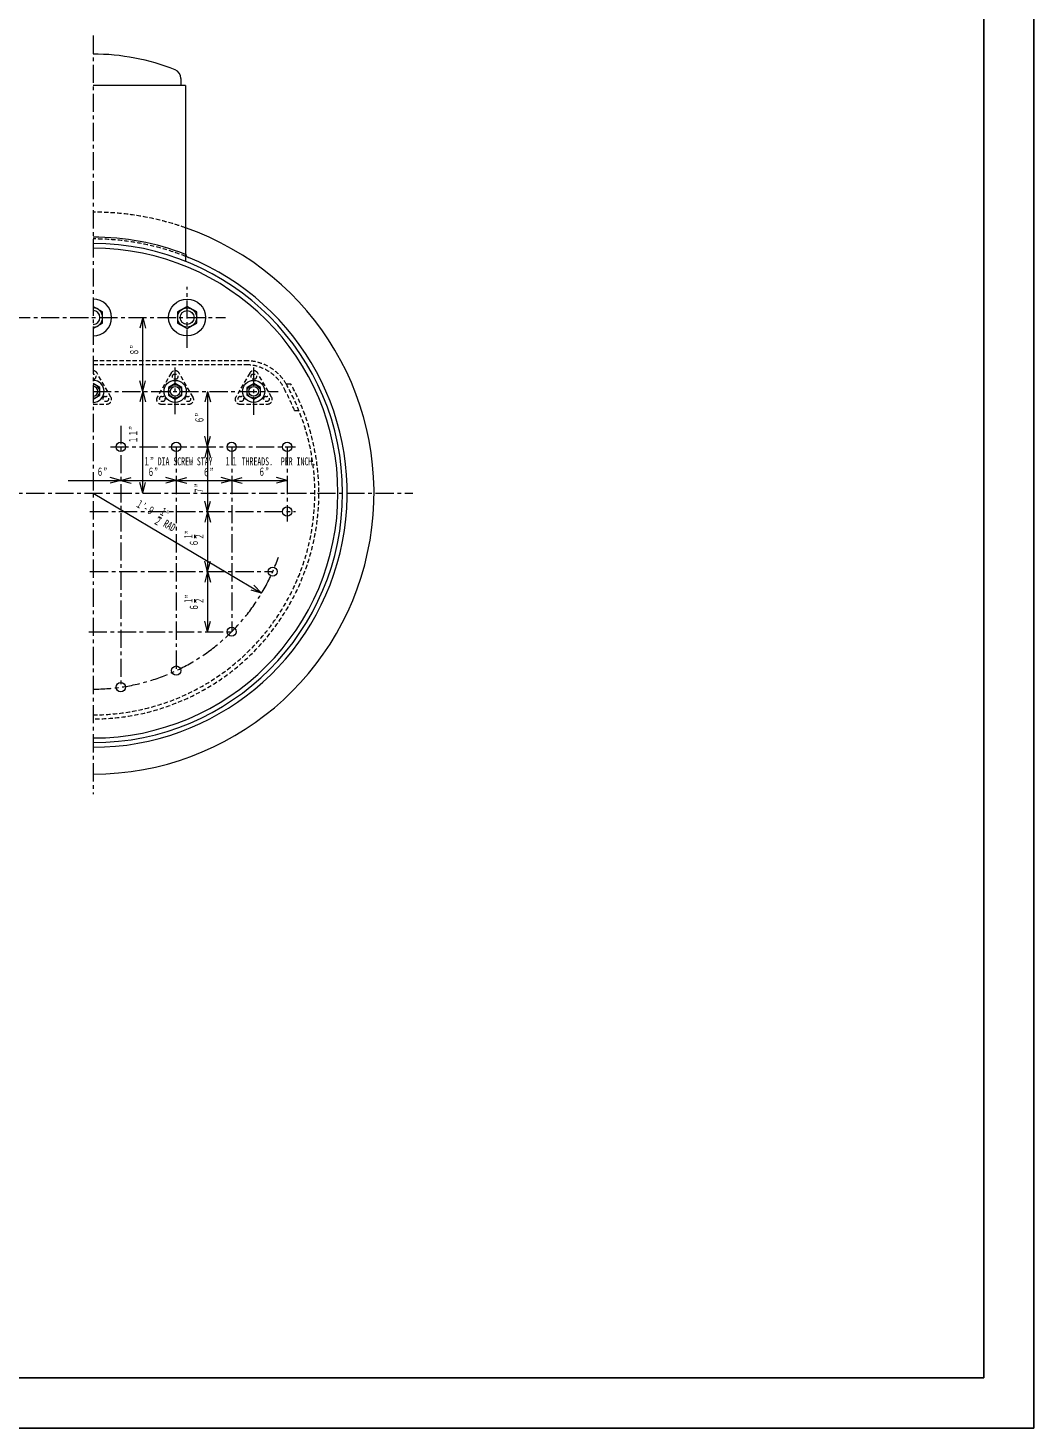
# Model space of a CAD drawing. Units: millimetres, scale not verified. Extents: x -4102 to 4102, y -2901 to 2901.
# Drawn here: x 1337 to 4102, y -2901 to 946 of the extents above; entities that cross this region are included whole.
import ezdxf
from ezdxf.enums import TextEntityAlignment as Align

# ---------------------------------------------------------------- set-up
doc = ezdxf.new("R2010")
doc.units = ezdxf.units.MM
doc.header["$LTSCALE"] = 10
doc.linetypes.add('CHAIN1', pattern=[8, 5, -1, 1, -1])
doc.linetypes.add('DASHED1', pattern=[1.8, 1.2, -0.6])
for name, color, linetype, lineweight in [('0-0_0', 3, 'Continuous', 18), ('0-1_芯', 4, 'CHAIN1', 18), ('0-2_寸法', 2, 'Continuous', 18)]:
    doc.layers.add(name, color=color, linetype=linetype, lineweight=lineweight)
doc.styles.add('ＭＳ ゴシック', font='')
doc.styles.get('ＭＳ ゴシック').set_extended_font_data('MS Gothic')

msp = doc.modelspace()

# ---------------------------------------------------------------- linework, layer by layer
at = {"layer": '0-0_0', "lineweight": 25}
for p, q in [((4102.05, 2901.45), (4102.05, -2901.45)), ((3963.98, 2763.45), (3963.98, -2763.45)), ((-3964.05, -2763.45), (3963.98, -2763.45)), ((-4102.05, -2901.45), (4102.05, -2901.45))]:
    msp.add_line(p, q, dxfattribs=at)
at = {"layer": '0-0_0'}
for p, q in [((1770.05, 788.09), (1757.35, 788.09)), ((1770.05, 788.09), (1770.05, 327.39)), ((1770.05, 327.39), (1770.05, 305.12))]:
    msp.add_line(p, q, dxfattribs=at)
at = {"layer": '0-0_0', "color": 1, "linetype": 'DASHED1'}
for p, q in [((1942.76, 31.62), (1516.05, 31.62)), ((1942.76, 20.51), (1516.05, 20.51)), ((1516.05, -5.52), (1518.05, -5.52)), ((1516.05, -18.22), (1518.05, -18.22)), ((1565.29, -68.24), (1527.04, -2)), ((1730.64, -2), (1692.4, -68.24)), ((1739.64, -5.52), (1743.64, -5.52)), ((1739.64, -18.22), (1743.64, -18.22)), ((1790.89, -68.24), (1752.64, -2)), ((1946.54, -2), (1908.3, -68.24)), ((1955.54, -5.52), (1959.54, -5.52)), ((1955.54, -18.22), (1959.54, -18.22)), ((2006.79, -68.24), (1968.54, -2)), ((2059.96, -32.84), (2047.24, -32.84)), ((1549.24, -66.48), (1553.24, -66.48)), ((1704.45, -66.48), (1708.45, -66.48)), ((1774.84, -66.48), (1778.84, -66.48)), ((1920.35, -66.48), (1924.35, -66.48)), ((1990.74, -66.48), (1994.74, -66.48)), ((1516.05, -87.29), (1554.29, -87.29)), ((1549.24, -79.18), (1553.24, -79.18)), ((1703.4, -87.29), (1779.89, -87.29)), ((1704.45, -79.18), (1708.45, -79.18)), ((1774.84, -79.18), (1778.84, -79.18)), ((1919.3, -87.29), (1995.79, -87.29)), ((1920.35, -79.18), (1924.35, -79.18)), ((1990.74, -79.18), (1994.74, -79.18)), ((2069.74, -104.72), (2081.73, -104.72))]:
    msp.add_line(p, q, dxfattribs=at)
at = {"layer": '0-0_0', "color": 2}
for p, q in [((1695.95, -396.05), (1704.16, -400.79)), ((1795.83, -456), (1795.83, -446.52)), ((1795.83, -632.72), (1795.83, -623.24))]:
    msp.add_line(p, q, dxfattribs=at)
at = {"layer": '0-0_0'}
msp.add_lwpolyline([(1757.35, 807.83), (1757.35, 788.09), (1516.05, 788.09)], dxfattribs=at)
for centre in [(1592.25, -204.91), (1744.65, -204.91), (1897.05, -204.91), (2049.45, -204.91), (2049.45, -382.71), (2009.72, -547.81), (1897.05, -712.91), (1744.65, -819.83), (1592.25, -865.31)]:
    msp.add_circle(centre, 12.7, dxfattribs=at)
for centre, radius, start, end in [((1516.05, 264.99), 609.6, 68.31119, 90), ((1731.95, 807.83), 25.4, 0, 68.31119), ((1516.05, -331.91), 772.16, 270, 70.758), ((1516.05, -331.91), 703.58, 68.83771, 90), ((1516.05, -331.91), 685.8, 270, 90), ((1516.05, -331.91), 673.1, 270, 90), ((1516.05, -331.91), 698.5, 270, 67.97569), ((1782.75, 327.39), 12.7, 180, 247.97569)]:
    msp.add_arc(centre, radius, start, end, dxfattribs=at)
at = {"layer": '0-0_0', "color": 1, "linetype": 'DASHED1'}
for centre, radius, start, end in [((1516.05, -331.91), 772.16, 70.8322, 90), ((1516.05, -331.91), 698.5, 68.67631, 90), ((1516.05, -8.35), 12.7, 30, 90), ((1741.64, -8.35), 12.7, 30, 150), ((1935.82, -97.73), 118.44, 22.524, 86.64022), ((1936.61, -95.22), 127.01, 29.415, 87.07865), ((1957.54, -8.35), 12.7, 30, 150), ((1516.05, -331.91), 609.6, 270, 29.38043), ((1518.05, -11.87), 6.35, 270, 90), ((1516.05, -331.91), 620.71, 270.56466, 28.80453), ((1739.64, -11.87), 6.35, 90, 270), ((1743.64, -11.87), 6.35, 270, 90), ((1955.54, -11.87), 6.35, 90, 270), ((1959.54, -11.87), 6.35, 270, 90), ((1549.24, -72.83), 6.35, 90, 270), ((1553.24, -72.83), 6.35, 270, 90), ((1554.29, -74.59), 12.7, 270, 30), ((1703.4, -74.59), 12.7, 150, 270), ((1704.45, -72.83), 6.35, 90, 270), ((1708.45, -72.83), 6.35, 270, 90), ((1774.84, -72.83), 6.35, 90, 270), ((1778.84, -72.83), 6.35, 270, 90), ((1779.89, -74.59), 12.7, 270, 30), ((1919.3, -74.59), 12.7, 150, 270), ((1920.35, -72.83), 6.35, 90, 270), ((1924.35, -72.83), 6.35, 270, 90), ((1990.74, -72.83), 6.35, 90, 270), ((1994.74, -72.83), 6.35, 270, 90), ((1995.79, -74.59), 12.7, 270, 30), ((1516.05, -331.91), 598.49, 22.30929, 27.84656)]:
    msp.add_arc(centre, radius, start, end, dxfattribs=at)
at = {"layer": '0-1_芯'}
for p, q in [((1516.05, 925.53), (1516.05, -1159.77)), ((1774.45, 67.63), (1774.45, 235.11)), ((-706.91, 150.69), (1880.34, 150.69)), ((1741.64, -114.79), (1741.64, 13.5)), ((1957.54, -117.08), (1957.54, 22.09)), ((1516.05, -52.51), (1880.34, -52.51)), ((1516.05, -52.51), (2024.82, -52.51)), ((1592.25, -147.36), (1592.25, -865.31)), ((1563.88, -204.91), (2072.32, -204.91)), ((1744.65, -204.91), (1744.65, -819.83)), ((1897.05, -204.91), (1897.05, -712.91)), ((2049.45, -204.91), (2049.45, -409.67)), ((-2667.55, -331.91), (2394.65, -331.91)), ((1507.34, -382.71), (2072.32, -382.71)), ((1507.5, -547.81), (2009.72, -547.81)), ((1504.07, -712.91), (1897.05, -712.91))]:
    msp.add_line(p, q, dxfattribs=at)
msp.add_arc((1516.05, -331.91), 538.82, 270, 340.96811, dxfattribs=at)
at = {"layer": '0-2_寸法', "color": 3}
msp.add_line((1542.44, 165.93), (1516.05, 181.17), dxfattribs=at)
at = {"layer": '0-2_寸法'}
for p, q in [((1652.44, 150.69), (1644.67, 121.71)), ((1652.44, 150.69), (1660.2, 121.71)), ((1652.44, -52.51), (1652.44, 150.69)), ((1653.25, 150.69), (1654.98, 150.69)), ((1652.44, -52.51), (1660.2, -23.53)), ((1652.44, -52.51), (1644.67, -81.49)), ((1652.44, -52.51), (1660.2, -81.49)), ((1830.85, -52.51), (1823.08, -81.49)), ((1830.85, -52.51), (1830.85, -207.62)), ((1830.85, -52.51), (1838.61, -81.49)), ((1830.85, -204.91), (1823.08, -175.93)), ((1830.85, -204.91), (1838.61, -175.93)), ((1830.85, -204.91), (1823.08, -233.89)), ((1830.85, -204.91), (1838.61, -233.89)), ((1592.25, -296.9), (1563.27, -289.13)), ((1592.25, -296.9), (1621.22, -289.13)), ((1592.25, -296.9), (1621.22, -304.66)), ((1652.44, -331.91), (1644.67, -302.93)), ((1652.44, -331.91), (1660.2, -302.93)), ((1744.65, -296.9), (1715.67, -289.13)), ((1744.65, -296.9), (1773.62, -289.13)), ((1744.65, -296.9), (1773.62, -304.66)), ((1744.65, -296.9), (1900.28, -296.9)), ((1897.05, -296.9), (1868.07, -289.13)), ((1897.05, -296.9), (1868.07, -304.66)), ((1897.05, -296.9), (1926.02, -289.13)), ((1897.05, -296.9), (1926.02, -304.66)), ((2049.45, -296.9), (2020.47, -289.13)), ((1516.05, -331.91), (1979.03, -606.87)), ((1830.85, -382.71), (1823.08, -411.69)), ((1830.85, -382.71), (1838.61, -353.73)), ((1830.85, -382.71), (1838.61, -411.69)), ((1830.85, -547.81), (1838.61, -518.83)), ((1830.85, -547.81), (1823.08, -576.79)), ((1830.85, -547.81), (1838.61, -576.79)), ((1979.03, -606.87), (1950.15, -598.75)), ((1979.03, -606.87), (1958.08, -585.4)), ((1830.85, -712.91), (1838.61, -683.93))]:
    msp.add_line(p, q, dxfattribs=at)
at = {"layer": '0-2_寸法', "color": 3}
for points in [[(1516.05, 120.21), (1542.44, 135.45), (1542.44, 165.93)], [(1516.05, -73.85), (1534.52, -63.18), (1534.52, -41.84), (1516.05, -31.18)]]:
    msp.add_lwpolyline(points, dxfattribs=at)
for points in [[(1748.05, 165.93), (1748.05, 135.45), (1774.45, 120.21), (1800.85, 135.45), (1800.85, 165.93), (1774.45, 181.17)], [(1723.17, -41.84), (1723.17, -63.18), (1741.64, -73.85), (1760.12, -63.18), (1760.12, -41.84), (1741.64, -31.18)], [(1939.07, -41.84), (1939.07, -63.18), (1957.54, -73.85), (1976.02, -63.18), (1976.02, -41.84), (1957.54, -31.18)]]:
    msp.add_lwpolyline(points, close=True, dxfattribs=at)
at = {"layer": '0-2_寸法'}
for points in [[(1652.44, -331.91), (1652.44, -52.51), (1644.67, -23.53)], [(1830.85, -204.91), (1830.85, -382.71), (1823.08, -353.73)], [(1447.47, -296.9), (1592.25, -296.9), (1563.27, -304.66)], [(1592.25, -296.9), (1744.65, -296.9), (1715.67, -304.66)], [(1897.05, -296.9), (2049.45, -296.9), (2020.47, -304.66)], [(1830.85, -382.71), (1830.85, -547.81), (1823.08, -518.83)], [(1830.85, -547.81), (1830.85, -712.91), (1823.08, -683.93)]]:
    msp.add_lwpolyline(points, dxfattribs=at)
at = {"layer": '0-2_寸法', "color": 3}
for centre, radius in [((1774.45, 150.69), 50.8), ((1774.45, 150.69), 26.4), ((1774.45, 150.69), 19.05), ((1741.64, -52.51), 30.48), ((1741.64, -52.51), 18.48), ((1957.54, -52.51), 30.48), ((1957.54, -52.51), 18.48), ((1741.64, -52.51), 13.34), ((1957.54, -52.51), 13.34)]:
    msp.add_circle(centre, radius, dxfattribs=at)
for centre, radius in [((1516.05, 150.69), 50.8), ((1516.05, 150.69), 26.4), ((1516.05, 150.69), 19.05), ((1516.05, -52.51), 30.48), ((1516.05, -52.51), 18.48), ((1516.05, -52.51), 13.34)]:
    msp.add_arc(centre, radius, 270, 90, dxfattribs=at)

# ---------------------------------------------------------------- texts
at = {"layer": '0-0_0', "color": 2, "style": 'ＭＳ ゴシック', "width": 0.6}
msp.add_text('１” DIA SCREW STAY   １１ THREADS.  PER INCH.', height=21.99, dxfattribs=at).set_placement((1654.23, -262.32), align=Align.BOTTOM_LEFT)
for s, rotation, p in [('１’-９', 330, (1627.54, -373.01)), ('１', 330, (1692.28, -393.85)), ('”', 330, (1704.86, -403.53)), ('２', 330, (1676.84, -419.79)), ('RAD', 330.332, (1703.61, -428.4)), ('１', 90, (1795.76, -460.28)), ('”', 90, (1797.86, -444.54)), ('２', 90, (1825.95, -460.68)), ('６', 90, (1811.08, -478.65)), ('”', 90, (1797.86, -621.26)), ('１', 90, (1795.76, -637)), ('６', 90, (1811.08, -655.37)), ('２', 90, (1825.95, -637.4))]:
    msp.add_text(s, height=21.99, rotation=rotation, dxfattribs=at).set_placement(p, align=Align.BOTTOM_LEFT)
at = {"layer": '0-2_寸法', "style": 'ＭＳ ゴシック', "width": 0.6}
for s, p in [('８”', (1646.98, 46.32)), ('６”', (1826.11, -140.26)), ('１１”', (1644.17, -195.1)), ('７”', (1824.42, -334.41))]:
    msp.add_text(s, height=21.99, rotation=90, dxfattribs=at).set_placement(p, align=Align.BOTTOM_LEFT)
for p in [(1525.87, -291.19), (1665.68, -291.19), (1818.08, -292.03), (1970.48, -291.03)]:
    msp.add_text('６”', height=21.99, dxfattribs=at).set_placement(p, align=Align.BOTTOM_LEFT)

doc.saveas('drawing.dxf')
